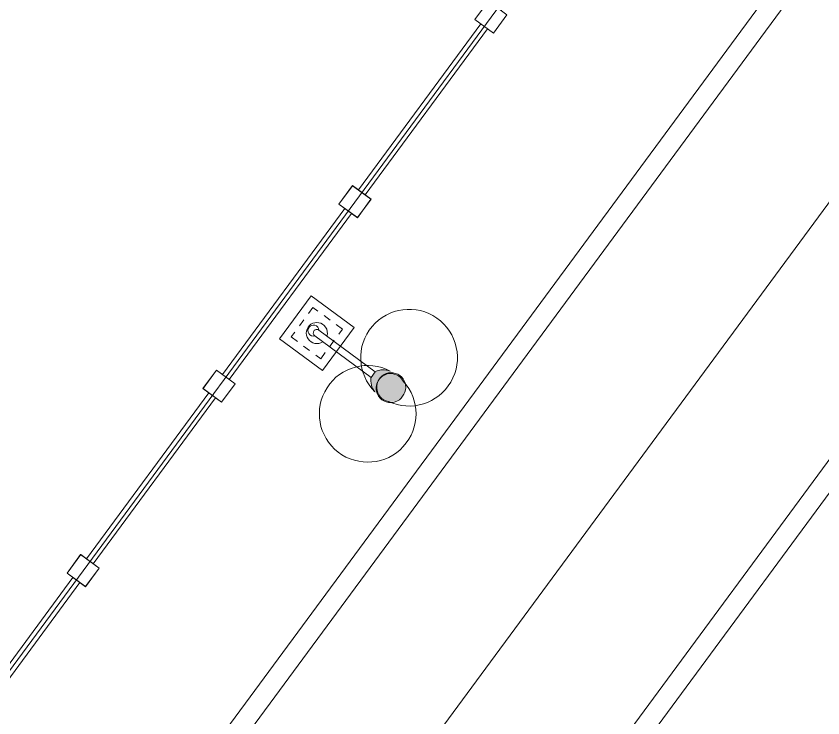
# Model space of a CAD drawing. Header units: metres. Extents: x 432095 to 435012, y 2470938 to 2473256.
# Drawn here: x 433741.76 to 433752.32, y 2471310.12 to 2471319.31 of the extents above; entities that cross this region are included whole.
import ezdxf

# ---------------------------------------------------------------- set-up
doc = ezdxf.new("R2010")
doc.units = ezdxf.units.M
doc.header["$MEASUREMENT"] = 0
doc.linetypes.add('CENTER2', pattern=[1.125, 0.75, -0.125, 0.125, -0.125])
doc.linetypes.add('CONTINOUS', pattern=[0])
doc.layers.add('cong trinh tram 110kv', color=7, linetype='Continuous', lineweight=5)

# ---------------------------------------------------------------- blocks, each defined once
blk = doc.blocks.new('HÀNG RÀO')
at = {"layer": 'cong trinh tram 110kv', "linetype": 'Continuous'}
for p, q in [((5102, 259781), (7802, 259781)), ((5102, 259671), (7802, 259671))]:
    blk.add_line(p, q, dxfattribs=at)
for points in [[(4802, 259876), (5102, 259876), (5102, 259576), (4802, 259576)], [(7802, 259876), (8102, 259876), (8102, 259576), (7802, 259576)]]:
    blk.add_lwpolyline(points, close=True, dxfattribs=at)
blk = doc.blocks.new('den can don 2')
at = {"layer": 'cong trinh tram 110kv', "linetype": 'CONTINOUS'}
h = blk.add_hatch(color=256, dxfattribs=at)
h.dxf.hatch_style = 1
h.paths.add_polyline_path([(-51794, 627716, 0.206763), (-51671, 627564), (-51577, 627564, 0.206763), (-51454, 627716, 0.085793), (-51459, 627932, 0.282774), (-51624, 628043, 0.282774), (-51789, 627932, 0.085793)])
at = {"layer": 'cong trinh tram 110kv', "linetype": 'Continuous'}
for p, q in [((-51577, 627564), (-51671, 627564)), ((-51671, 626648), (-51671, 627564)), ((-51577, 626648), (-51577, 627564))]:
    blk.add_line(p, q, dxfattribs=at)
at = {"layer": 'cong trinh tram 110kv', "ltscale": 0.5}
blk.add_lwpolyline([(-51974, 626298), (-51274, 626298), (-51274, 626998), (-51974, 626998)], close=True, dxfattribs=at)
at = {"layer": 'cong trinh tram 110kv', "linetype": 'CENTER2', "ltscale": 30}
blk.add_lwpolyline([(-51864, 626408), (-51384, 626408), (-51384, 626888), (-51864, 626888)], close=True, dxfattribs=at)
at = {"layer": 'cong trinh tram 110kv', "linetype": 'Continuous'}
for centre, radius, start, end in [((-51617, 627853), 190, 92.1941, 155.3522), ((-51631, 627853), 190, 24.6478, 87.8059), ((-51168, 627811), 633, 168.9487, 188.5631), ((-52081, 627811), 633, 351.4369, 11.0513), ((-51556, 627782), 247, 195.4371, 242.1652), ((-51692, 627782), 247, 297.8348, 344.5629), ((-51624, 626648), 138, 160.1255, 70.1255), ((-51624, 626648), 138, 109.8745, 160.1255), ((-51624, 626593), 72.3, 49.3972, 130.6028), ((-51624, 626648), 47.1, 180, 270), ((-51624, 626648), 47.1, 270, 0)]:
    blk.add_arc(centre, radius, start, end, dxfattribs=at)

msp = doc.modelspace()

# ---------------------------------------------------------------- linework, layer by layer
at = {"layer": 'cong trinh tram 110kv'}
for p, q in [((433765.726, 2471338.773), (433735.994, 2471298.423)), ((433765.781, 2471338.409), (433736.358, 2471298.478)), ((433745.728, 2471304.452), (433764.255, 2471329.596))]:
    msp.add_line(p, q, dxfattribs=at)
msp.add_lwpolyline([(433806.253, 2471309.891), (433763.986, 2471341.032), (433724.837, 2471287.901)], dxfattribs=at)
for points in [[(433743.307, 2471304.537), (433762.645, 2471330.782, -0.414201), (433771.035, 2471332.053), (433776.136, 2471328.295)], [(433745.938, 2471304.298), (433764.311, 2471329.232, -0.414212), (433769.904, 2471330.08), (433777.98, 2471324.129), (433778.63, 2471323.649, -0.414214), (433778.999, 2471321.216), (433776.769, 2471318.189), (433780.407, 2471315.508), (433782.638, 2471318.535, -0.414214), (433785.071, 2471318.904), (433785.071, 2471318.904)]]:
    msp.add_lwpolyline(points, format="xyb", dxfattribs=at)
msp.add_lwpolyline([(433742.843, 2471312.084), (433742.601, 2471312.262), (433742.424, 2471312.02), (433742.665, 2471311.842)], close=True, dxfattribs=at)

# ---------------------------------------------------------------- block references
at = {"layer": 'cong trinh tram 110kv', "yscale": 0.00100000003283925, "zscale": 0.001}
for name, p, xscale, rotation in [('HÀNG RÀO', (433535.942, 2471469.382), -0.001000000045165598, 233.6153637256497), ('HÀNG RÀO', (433534.162, 2471466.967), -0.001000000045165598, 233.6153637256497), ('HÀNG RÀO', (433532.382, 2471464.551), -0.001000000045165598, 233.6153637256497), ('den can don 2', (433210.585, 2471645.332), 0.001000000079694561, 233.6153610407557), ('HÀNG RÀO', (433530.603, 2471462.136), -0.001000000045165598, 233.6153637256497), ('HÀNG RÀO', (433528.823, 2471459.721), -0.001000000045165598, 233.6153637256497)]:
    msp.add_blockref(name, p, dxfattribs=dict(at, xscale=xscale, rotation=rotation))

doc.saveas('drawing.dxf')
